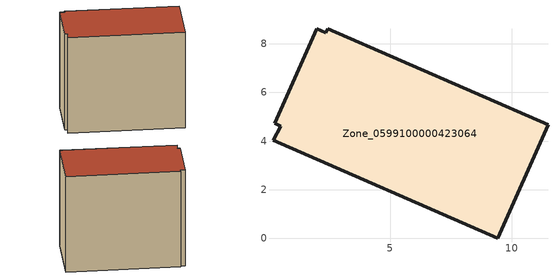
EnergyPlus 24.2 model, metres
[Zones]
Zone_0599100000423064
 floor ground (C_G): 1.98,8.61 2.36,8.45 2.43,8.62 11.48,4.67 9.42,0 0.19,4.04 0.51,4.62 0.27,4.73 z0
 wall outside (C_F): 0.19,4.04 9.42,0 11.48,4.67 2.43,8.62 2.36,8.45 1.98,8.61 0.27,4.73 0.51,4.62 0.19,4.04 z0:9.07
 roof outside (C_R): 2.36,8.45 1.98,8.61 0.27,4.73 0.51,4.62 0.19,4.04 9.42,0 11.48,4.67 2.43,8.62 z9.07
[BUILDING]
Pand.0599100000423064: North Axis=0; Terrain=City; Loads Convergence Tolerance Value=0.04; Temperature Convergence Tolerance Value=0.4; Solar Distribution=FullExterior; Maximum Number of Warmup Days=25; Minimum Number of Warmup Days=1
[Site:Location]
Rotterdam.The.Hague.AP_ZH_NLD Design_Conditions: Latitude=51.96; Longitude=4.45; Time Zone=1; Elevation=-4.5
[SITE:GROUNDTEMPERATURE:BUILDINGSURFACE]
18, 18, 18, 18, 18, 18, 18, 18, 18, 18, 18, 18
[MATERIAL] Thermal Absorptance=0.9; Solar Absorptance=0.7; Visible Absorptance=0.7
Name | Roughness | Thickness | Conductivity | Density | Specific Heat
G.TC.1992-2005 | MediumSmooth | 0.15 | 0.06 | 540 | 1210
F.TC.1992-2005 | Rough | 0.3 | 0.12 | 1920 | 840
R.TC.1992-2005 | MediumRough | 0.2 | 0.08 | 1500 | 1000
[CONSTRUCTION]
C_G: G.TC.1992-2005
C_F: F.TC.1992-2005
C_R: R.TC.1992-2005
[ZONE]
Zone_0599100000423064: Type=1; Multiplier=1; Ceiling Height=Autocalculate; Volume=Autocalculate; Floor Area=autocalculate; Part of Total Floor Area=Yes
[ZONEINFILTRATION:DESIGNFLOWRATE]
Infil_Zone_0599100000423064: Zone or ZoneList or Space or SpaceList=Zone_0599100000423064; Schedule=AlwaysOn; Design Flow Rate Calculation Method=Flow/Area; Flow Rate per Floor Area=0.0015; Constant Term Coefficient=1; Temperature Term Coefficient=0; Velocity Term Coefficient=0; Velocity Squared Term Coefficient=0
[HVACTEMPLATE:ZONE:IDEALLOADSAIRSYSTEM]
Zone_0599100000423064: Maximum Heating Supply Air Temperature=50; Minimum Cooling Supply Air Temperature=13; Maximum Heating Supply Air Humidity Ratio=0.0156; Minimum Cooling Supply Air Humidity Ratio=0.0077; Heating Limit=NoLimit; Cooling Limit=NoLimit; Dehumidification Control Type=ConstantSensibleHeatRatio; Cooling Sensible Heat Ratio=0.7; Dehumidification Setpoint=60; Humidification Control Type=None; Humidification Setpoint=30; Outdoor Air Method=None; Outdoor Air Flow Rate per Person=0.00944; Outdoor Air Flow Rate per Zone Floor Area=0; Outdoor Air Flow Rate per Zone=0; Demand Controlled Ventilation Type=None; Outdoor Air Economizer Type=NoEconomizer; Heat Recovery Type=None; Sensible Heat Recovery Effectiveness=0.7; Latent Heat Recovery Effectiveness=0.65
[ZONECONTROL:THERMOSTAT]
ThermostatControl_Zone_0599100000423064: Zone or ZoneList=Zone_0599100000423064; Control Type Schedule=DualSetpointControlType; Control 1=Thermostat_Zone_0599100000423064; Temperature Difference Between Cutout And Setpoint=0
[THERMOSTATSETPOINT:DUALSETPOINT]
Thermostat_Zone_0599100000423064: Heating Setpoint Temperature Schedule=HeatingSetpoint_Zone_0599100000423064; Cooling Setpoint Temperature Schedule=CoolingSetpoint_Zone_0599100000423064
[SCHEDULE:COMPACT]
HeatingSetpoint_Zone_0599100000423064: Through: 12/31, For: AllDays, Until: 24:00, 21
CoolingSetpoint_Zone_0599100000423064: Through: 12/31, For: AllDays, Until: 24:00, 24
DualSetpointControlType: Through: 12/31, For: AllDays, Until: 24:00, 4
AlwaysOn: Through: 12/31, For: AllDays, Until: 24:00, 1
